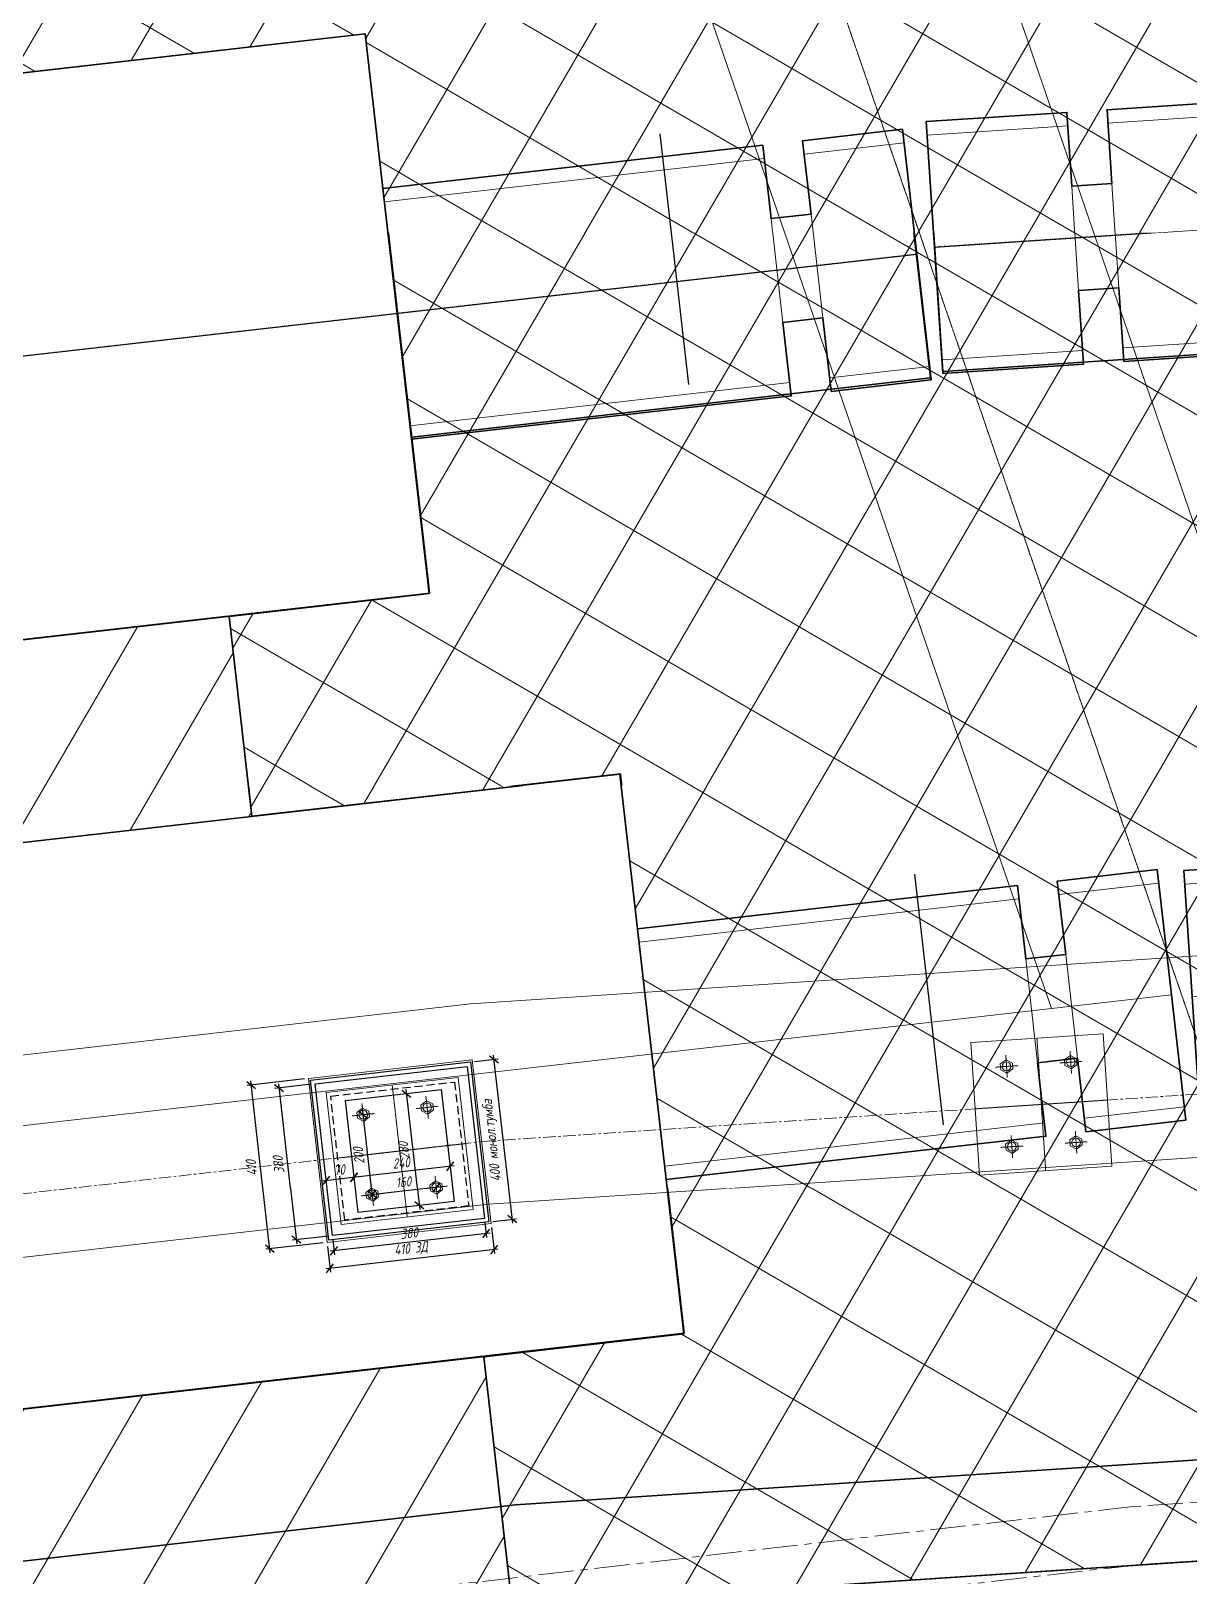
# Model space of a CAD drawing. Header units: millimetres. Extents: x 265754 to 14267433, y -6145605 to 2433772.
# Drawn here: x 7905860 to 7908738, y -584034 to -580193 of the extents above; entities that cross this region are included whole.
import ezdxf
from ezdxf import colors
from ezdxf.entities.mleader import LeaderData, LeaderLine
from ezdxf.math import Vec2, Vec3

# ---------------------------------------------------------------- set-up
doc = ezdxf.new("R2010")
doc.units = ezdxf.units.MM
for name, pattern in [('осевая', [2, 1.25, -0.25, 0.25, -0.25]), ('осеваяX2', [4, 2.5, -0.5, 0.5, -0.5]), ('Штриховая', [3, 2, -1])]:
    doc.linetypes.add(name, pattern=pattern)
for name, color, linetype, lineweight in [('Выноски', 3, 'Continuous', 15), ('ИС_Med', 7, 'Continuous', 35), ('ИС_Невид', 4, 'Штриховая', 18), ('ИС_Ось', 3, 'осевая', 18), ('ИС_РЗМ', 3, 'Continuous', 18), ('ИС_Тон', 3, 'Continuous', 18), ('ИС_Штр', 3, 'Continuous', 9), ('МДП_Ось', 1, 'осеваяX2', 30)]:
    doc.layers.add(name, color=color, linetype=linetype, lineweight=lineweight)
doc.layers.add('ИС_Вспомогательная', color=2, linetype='Continuous', lineweight=18, plot=False)
doc.styles.add('0', font='isocpeur.ttf', dxfattribs={"width": 0.8, "oblique": 15})
doc.styles.add('ISOCPEUR', font='isocpeur.ttf', dxfattribs={"width": 0.8, "oblique": 15, "height": 2.5})
doc.dimstyles.new('М10', dxfattribs={"dimscale": 10, "dimtxt": 2.5, "dimasz": 2, "dimexe": 1, "dimexo": 1, "dimgap": 1, "dimtad": 1, "dimdec": 0, "dimtxsty": '0', "dimblk1": 'OBLIQUE', "dimblk2": 'OBLIQUE', "dimsah": 1, "dimcen": 2.5, "dimdle": 1, "dimclrd": 256, "dimclre": 256, "dimclrt": 256, "dimaunit": 1, "dimadec": 0, "dimazin": 0, "dimtfac": 0.75, "dimtdec": 0, "dimtmove": 1, "dimatfit": 2, "dimldrblk": 'OBLIQUE', "dimfxl": 1, "dimtolj": 1, "dimtzin": 0, "dimlwd": -1, "dimlwe": -1, "dimarcsym": 0})
doc.dimstyles.new('М200', dxfattribs={"dimscale": 200, "dimtxt": 2.5, "dimasz": 2, "dimexe": 1, "dimexo": 1, "dimgap": 0.8, "dimtad": 1, "dimdec": 0, "dimzin": 0, "dimdsep": 46, "dimtxsty": '0', "dimblk": 'OBLIQUE', "dimcen": 0.09, "dimdle": 1, "dimclrd": 256, "dimclre": 256, "dimclrt": 256, "dimadec": 4, "dimazin": 0, "dimtfac": 1, "dimtdec": 0, "dimtmove": 1, "dimatfit": 2, "dimfxl": 1, "dimtolj": 1, "dimtzin": 0, "dimlwd": -1, "dimarcsym": 0})

# ---------------------------------------------------------------- blocks, each defined once
blk = doc.blocks.new('_None')
blk = doc.blocks.new('болт БО')
at = {"layer": 'ИС_Тон', "linetype": 'осевая'}
for p, q in [((-27.8, 0.1), (27.8, -0.1)), ((-0.1, -27.8), (0.1, 27.8))]:
    blk.add_line(p, q, dxfattribs=at)
at = {"layer": 'ИС_Тон'}
blk.add_lwpolyline([(15, -7.3), (15, 7.2), (0.1, 16.6), (-15, 7.3), (-15, -7.2), (-0.1, -16.6)], close=True, dxfattribs=at)
blk.add_circle((0, 0), 11, dxfattribs=at)
blk = doc.blocks.new('_OBLIQUE')
at = {"color": 0, "linetype": 'ByBlock', "lineweight": -2}
blk.add_line((0.5, 0.5), (-0.5, -0.5), dxfattribs=at)
blk = doc.blocks.new('*D1481')
at = {"layer": 'Defpoints', "transparency": 16777216}
blk.add_line((134.6, -114.5), (-45.4, -114.5), dxfattribs=at)
at = {"layer": 'Defpoints', "color": 0, "transparency": 16777216}
for p in [(-35.4, -114.5), (-35.4, -114.5), (124.6, -114.5)]:
    blk.add_point(p, dxfattribs=at)
at = {"layer": 'Defpoints', "transparency": 16777216, "xscale": 20, "yscale": 20, "zscale": 20}
for p, rotation in [((-35.4, -114.5), 179.9999999666495), ((124.6, -114.5), 359.9999999666495)]:
    blk.add_blockref('_OBLIQUE', p, dxfattribs=dict(at, rotation=rotation))
at = {"layer": 'Defpoints', "transparency": 16777216, "insert": (44.6, -92), "char_height": 25, "attachment_point": 5, "rotation": 360, "style": '0'}
blk.add_mtext('\\A1;160', dxfattribs=at)
blk = doc.blocks.new('*D1482')
at = {"layer": 'Defpoints', "transparency": 16777216}
blk.add_line((-35.4, -124.5), (-35.4, 95.5), dxfattribs=at)
at = {"layer": 'Defpoints', "color": 0, "transparency": 16777216}
for p in [(-35.4, 85.5), (-35.4, 85.5), (-35.4, -114.5)]:
    blk.add_point(p, dxfattribs=at)
at = {"layer": 'Defpoints', "transparency": 16777216, "xscale": 20, "yscale": 20, "zscale": 20}
for p, rotation in [((-35.4, 85.5), 90), ((-35.4, -114.5), 270)]:
    blk.add_blockref('_OBLIQUE', p, dxfattribs=dict(at, rotation=rotation))
at = {"layer": 'Defpoints', "transparency": 16777216, "insert": (-57.9, -14.5), "char_height": 25, "attachment_point": 5, "rotation": 90, "style": '0'}
blk.add_mtext('\\A1;200', dxfattribs=at)
blk = doc.blocks.new('*D1484')
at = {"layer": 'Defpoints', "transparency": 16777216}
blk.add_line((174.6, -66.7), (-85.4, -66.7), dxfattribs=at)
at = {"layer": 'Defpoints', "color": 0, "transparency": 16777216}
for p in [(-75.4, -66.7), (-75.4, -66.7), (164.6, -66.7)]:
    blk.add_point(p, dxfattribs=at)
at = {"layer": 'Defpoints', "transparency": 16777216, "xscale": 20, "yscale": 20, "zscale": 20}
for p, rotation in [((-75.4, -66.7), 179.9999999666495), ((164.6, -66.7), 359.9999999666495)]:
    blk.add_blockref('_OBLIQUE', p, dxfattribs=dict(at, rotation=rotation))
at = {"layer": 'Defpoints', "transparency": 16777216, "insert": (44.6, -44.2), "char_height": 25, "attachment_point": 5, "rotation": 360, "style": '0'}
blk.add_mtext('\\A1;240', dxfattribs=at)
blk = doc.blocks.new('*D1485')
at = {"layer": 'Defpoints', "transparency": 16777216}
blk.add_line((77.4, 135.5), (77.4, -164.5), dxfattribs=at)
at = {"layer": 'Defpoints', "color": 0, "transparency": 16777216}
for p in [(77.4, 125.5), (77.4, -154.5), (77.4, -154.5)]:
    blk.add_point(p, dxfattribs=at)
at = {"layer": 'Defpoints', "transparency": 16777216, "xscale": 20, "yscale": 20, "zscale": 20}
for p, rotation in [((77.4, 125.5), 90), ((77.4, -154.5), 270)]:
    blk.add_blockref('_OBLIQUE', p, dxfattribs=dict(at, rotation=rotation))
at = {"layer": 'Defpoints', "transparency": 16777216, "insert": (54.9, -14.5), "char_height": 25, "attachment_point": 5, "rotation": 90, "style": '0'}
blk.add_mtext('\\A1;280', dxfattribs=at)
blk = doc.blocks.new('*D1486')
at = {"layer": 'Defpoints', "transparency": 16777216}
blk.add_line((-65.4, -66.7), (-155.4, -66.7), dxfattribs=at)
at = {"layer": 'Defpoints', "color": 0, "transparency": 16777216}
for p in [(-145.4, -66.7), (-145.4, -66.7), (-75.4, -66.7)]:
    blk.add_point(p, dxfattribs=at)
at = {"layer": 'Defpoints', "transparency": 16777216, "xscale": 20, "yscale": 20, "zscale": 20}
for p, rotation in [((-145.4, -66.7), 179.9999999666495), ((-75.4, -66.7), 359.9999999666495)]:
    blk.add_blockref('_OBLIQUE', p, dxfattribs=dict(at, rotation=rotation))
at = {"layer": 'Defpoints', "transparency": 16777216, "insert": (-110.4, -44.2), "char_height": 25, "attachment_point": 5, "rotation": 360, "style": '0'}
blk.add_mtext('\\A1;70', dxfattribs=at)
blk = doc.blocks.new('*D1489')
at = {"layer": 'Defpoints', "transparency": 16777216}
for p, q in [((-160.4, -229.5), (-160.4, -294.4)), ((249.6, -229.5), (249.6, -294.4)), ((259.6, -284.4), (-170.4, -284.4))]:
    blk.add_line(p, q, dxfattribs=at)
at = {"layer": 'Defpoints', "color": 0, "transparency": 16777216}
for p in [(-160.4, -219.5), (249.6, -219.5), (-160.4, -284.4)]:
    blk.add_point(p, dxfattribs=at)
at = {"layer": 'Defpoints', "transparency": 16777216, "xscale": 20, "yscale": 20, "zscale": 20}
for p, rotation in [((-160.4, -284.4), 179.9999999666495), ((249.6, -284.4), 359.9999999666495)]:
    blk.add_blockref('_OBLIQUE', p, dxfattribs=dict(at, rotation=rotation))
at = {"layer": 'Defpoints', "transparency": 16777216, "insert": (44.6, -260), "char_height": 25, "attachment_point": 5, "rotation": 360, "style": '0'}
blk.add_mtext('\\A1;410 ЗД', dxfattribs=at)
blk = doc.blocks.new('*D1490')
at = {"layer": 'Defpoints', "transparency": 16777216}
for p, q in [((-145.4, -214.5), (-145.4, -252.5)), ((234.6, -214.5), (234.6, -252.5)), ((244.6, -242.5), (-155.4, -242.5))]:
    blk.add_line(p, q, dxfattribs=at)
at = {"layer": 'Defpoints', "color": 0, "transparency": 16777216}
for p in [(-145.4, -204.5), (234.6, -204.5), (-145.4, -242.5)]:
    blk.add_point(p, dxfattribs=at)
at = {"layer": 'Defpoints', "transparency": 16777216, "xscale": 20, "yscale": 20, "zscale": 20}
for p, rotation in [((-145.4, -242.5), 179.9999999666495), ((234.6, -242.5), 359.9999999666495)]:
    blk.add_blockref('_OBLIQUE', p, dxfattribs=dict(at, rotation=rotation))
at = {"layer": 'Defpoints', "transparency": 16777216, "insert": (44.6, -220), "char_height": 25, "attachment_point": 5, "rotation": 360, "style": '0'}
blk.add_mtext('\\A1;380', dxfattribs=at)
blk = doc.blocks.new('*D1492')
at = {"layer": 'Defpoints', "transparency": 16777216}
for p, q in [((-155.4, 175.5), (-245.9, 175.5)), ((-235.9, 185.5), (-235.9, -214.5)), ((-155.4, -204.5), (-245.9, -204.5))]:
    blk.add_line(p, q, dxfattribs=at)
at = {"layer": 'Defpoints', "color": 0, "transparency": 16777216}
for p in [(-145.4, 175.5), (-235.9, -204.5), (-145.4, -204.5)]:
    blk.add_point(p, dxfattribs=at)
at = {"layer": 'Defpoints', "transparency": 16777216, "xscale": 20, "yscale": 20, "zscale": 20}
for p, rotation in [((-235.9, 175.5), 90), ((-235.9, -204.5), 270)]:
    blk.add_blockref('_OBLIQUE', p, dxfattribs=dict(at, rotation=rotation))
at = {"layer": 'Defpoints', "transparency": 16777216, "insert": (-258.4, -14.5), "char_height": 25, "attachment_point": 5, "rotation": 90, "style": '0'}
blk.add_mtext('\\A1;380', dxfattribs=at)
blk = doc.blocks.new('*D1493')
at = {"layer": 'Defpoints', "transparency": 16777216}
for p, q in [((-303.6, -229.5), (-303.6, 200.5)), ((-170.4, 190.5), (-313.6, 190.5)), ((-170.4, -219.5), (-313.6, -219.5))]:
    blk.add_line(p, q, dxfattribs=at)
at = {"layer": 'Defpoints', "color": 0, "transparency": 16777216}
for p in [(-303.6, 190.5), (-160.4, 190.5), (-160.4, -219.5)]:
    blk.add_point(p, dxfattribs=at)
at = {"layer": 'Defpoints', "transparency": 16777216, "xscale": 20, "yscale": 20, "zscale": 20}
for p, rotation in [((-303.6, 190.5), 90), ((-303.6, -219.5), 270)]:
    blk.add_blockref('_OBLIQUE', p, dxfattribs=dict(at, rotation=rotation))
at = {"layer": 'Defpoints', "transparency": 16777216, "insert": (-326.1, -14.5), "char_height": 25, "attachment_point": 5, "rotation": 90, "style": '0'}
blk.add_mtext('\\A1;410', dxfattribs=at)
blk = doc.blocks.new('*D1483')
at = {"layer": 'Defpoints', "transparency": 16777216}
for p, q in [((303.4, -224.5), (303.4, 195.5)), ((254.6, 185.5), (313.4, 185.5)), ((254.6, -214.5), (313.4, -214.5))]:
    blk.add_line(p, q, dxfattribs=at)
at = {"layer": 'Defpoints', "color": 0, "transparency": 16777216}
for p in [(244.6, 185.5), (303.4, 185.5), (244.6, -214.5)]:
    blk.add_point(p, dxfattribs=at)
at = {"layer": 'Defpoints', "transparency": 16777216, "xscale": 20, "yscale": 20, "zscale": 20}
for p, rotation in [((303.4, 185.5), 90), ((303.4, -214.5), 270)]:
    blk.add_blockref('_OBLIQUE', p, dxfattribs=dict(at, rotation=rotation))
at = {"layer": 'Defpoints', "transparency": 16777216, "insert": (277.2, -14.5), "char_height": 25, "attachment_point": 5, "rotation": 90, "style": '0'}
blk.add_mtext('\\A1;400 монол.тумба', dxfattribs=at)
blk = doc.blocks.new('*D1664')
at = {"layer": 'Defpoints', "color": 0, "transparency": 16777216}
for p in [(35765.7, -1941.5), (32087.5, -2184.7), (35887.6, -3786)]:
    blk.add_point(p, dxfattribs=at)
at = {"layer": 'ИС_РЗМ', "transparency": 16777216}
for p, q in [((35778.9, -2141.1), (35900.8, -3985.5)), ((32100.7, -2384.3), (32222.7, -4228.8)), ((32009.9, -4042.4), (36087.2, -3772.8))]:
    blk.add_line(p, q, dxfattribs=at)
at = {"layer": 'ИС_РЗМ', "transparency": 16777216, "xscale": 400, "yscale": 400, "zscale": 400}
for p, rotation in [((35887.6, -3786), 3.783194263190623), ((32209.5, -4029.2), 183.7831942631906)]:
    blk.add_blockref('_OBLIQUE', p, dxfattribs=dict(at, rotation=rotation))
at = {"layer": 'ИС_РЗМ', "transparency": 16777216, "insert": (34023.8, -3533.4), "char_height": 500, "attachment_point": 5, "rotation": 3.7832, "style": '0'}
blk.add_mtext('\\A1;3685', dxfattribs=at)
blk = doc.blocks.new('Б24')
for points in [[(11.9976, 0.3106), (11.7476, 0.3106), (11.7476, 0.1271), (11.6476, 0.1271), (11.6476, 0.3106), (10.6976, 0.3106)], [(11.9976, -0.3165), (11.9976, 0.3106)], [(11.9976, -0.3165), (11.7476, -0.3165), (11.7476, -0.1329), (11.6476, -0.1329), (11.6476, -0.3165), (10.6976, -0.3164)]]:
    blk.add_lwpolyline(points)
at = {"layer": 'Defpoints'}
blk.add_lwpolyline([(11.8181, -2.1598), (11.8181, -1.5327)], dxfattribs=at)
at = {"layer": 'ИС_Med'}
blk.add_lwpolyline([(-10.6024, -0.7026), (10.6976, -0.7026), (10.6976, 0.6974), (-10.6024, 0.6974)], close=True, dxfattribs=at)
at = {"layer": 'ИС_Невид', "ltscale": 4}
for points in [[(11.6476, -0.1329), (11.6476, 0.1271)], [(11.7476, -0.1329), (11.7476, 0.1271)]]:
    blk.add_lwpolyline(points, dxfattribs=at)
at = {"layer": 'ИС_Ось', "linetype": 'осевая', "ltscale": 25}
blk.add_lwpolyline([(-12.0024, -0.0026), (11.9976, -0.0026)], dxfattribs=at)
at = {"layer": 'ИС_Тон'}
for points in [[(11.6476, 0.2771), (10.6976, 0.2771)], [(11.9976, 0.2771), (11.7476, 0.2771)], [(11.6476, -0.2829), (10.6976, -0.2829)], [(11.9976, -0.2829), (11.7476, -0.2829)]]:
    blk.add_lwpolyline(points, dxfattribs=at)
blk = doc.blocks.new('Б33')
for points in [[(-16.4881, 0.3264), (-16.1381, 0.3264), (-16.1381, 0.1428), (-16.0381, 0.1428), (-16.0381, 0.3264), (-15.0881, 0.3264)], [(-16.4881, -0.3007), (-16.4881, 0.3264)], [(-16.4881, -0.3007), (-16.1381, -0.3007), (-16.1381, -0.1172), (-16.0381, -0.1172), (-16.0381, -0.3007), (-15.0881, -0.3007)]]:
    blk.add_lwpolyline(points)
at = {"layer": 'ИС_Невид', "ltscale": 4}
for points in [[(-16.1381, -0.1172), (-16.1381, 0.1428)], [(-16.0381, -0.1172), (-16.0381, 0.1428)]]:
    blk.add_lwpolyline(points, dxfattribs=at)
at = {"layer": 'ИС_Ось', "linetype": 'осевая', "ltscale": 25}
blk.add_lwpolyline([(-16.4881, 0.0129), (16.5119, 0.0129)], dxfattribs=at)
at = {"layer": 'ИС_Тон'}
for points in [[(-16.4881, 0.2928), (-16.1381, 0.2928)], [(-16.0381, 0.2928), (-15.0881, 0.2928)], [(-16.4881, -0.2672), (-16.1381, -0.2672)], [(-16.0381, -0.2672), (-15.0881, -0.2672)]]:
    blk.add_lwpolyline(points, dxfattribs=at)
blk = doc.blocks.new('*U1658')
at = {"layer": 'Defpoints'}
for points in [[(244.6, -214.5), (-155.4, -214.5), (-155.4, 185.5), (244.6, 185.5)], [(164.6, -154.5), (-75.4, -154.5), (-75.4, 125.5), (164.6, 125.5)]]:
    blk.add_lwpolyline(points, close=True, dxfattribs=at)
at = {"layer": 'Defpoints', "color": 1, "ltscale": 250}
blk.add_lwpolyline([(234.6, -204.5), (-145.4, -204.5), (-145.4, 175.5), (234.6, 175.5)], close=True, dxfattribs=at)
at = {"layer": 'Defpoints', "color": 1, "linetype": 'Штриховая', "ltscale": 10}
blk.add_lwpolyline([(199.6, -169.5), (-110.4, -169.5), (-110.4, 140.5), (199.6, 140.5)], close=True, dxfattribs=at)
at = {"layer": 'ИС_Тон'}
for points in [[(249.6, -219.5), (-160.4, -219.5), (-160.4, 190.5), (249.6, 190.5)], [(209.6, -179.5), (-120.4, -179.5), (-120.4, 150.5), (209.6, 150.5)]]:
    blk.add_lwpolyline(points, close=True, dxfattribs=at)
at = {"layer": 'ИС_Тон', "linetype": 'осевая'}
for points in [[(44.6, -179.5), (44.6, 150.5)], [(209.6, -14.5), (-120.4, -14.5)]]:
    blk.add_lwpolyline(points, dxfattribs=at)
at = {"layer": 'ИС_Тон', "rotation": 179.9999999659908}
for p in [(-35.4, 85.5), (124.6, 85.5), (-35.4, -114.5), (124.6, -114.5)]:
    blk.add_blockref('болт БО', p, dxfattribs=at)
at = {"layer": 'Defpoints'}
for base, p1, p2, angle, picture, middle in [((-303.6, 190.5), (-160.4, -219.5), (-160.4, 190.5), 270, '*D1493', (-326.1, -14.5)), ((-235.9, -204.5), (-145.4, 175.5), (-145.4, -204.5), 270, '*D1492', (-258.4, -14.5)), ((77.4, -154.5), (77.4, 125.5), (77.4, -154.5), 270, '*D1485', (54.9, -14.5)), ((-35.4, 85.5), (-35.4, -114.5), (-35.4, 85.5), 270, '*D1482', (-57.9, -14.5)), ((-145.4, -66.7), (-75.4, -66.7), (-145.4, -66.7), 180, '*D1486', (-110.4, -44.2)), ((-75.4, -66.7), (164.6, -66.7), (-75.4, -66.7), 180, '*D1484', (44.6, -44.2)), ((-35.4, -114.5), (124.6, -114.5), (-35.4, -114.5), 180, '*D1481', (44.6, -92)), ((-145.4, -242.5), (234.6, -204.5), (-145.4, -204.5), 180, '*D1490', (44.6, -220))]:
    dim = blk.add_linear_dim(base=base, p1=p1, p2=p2, angle=angle, dimstyle='М10', dxfattribs=at)
    dim.commit()
    dim.dimension.update_dxf_attribs({"geometry": picture, "text_midpoint": middle})
for base, p1, p2, angle, text, picture, middle in [((303.4, 185.5), (244.6, -214.5), (244.6, 185.5), 270, '<> монол.тумба', '*D1483', (277.2, -14.5)), ((-160.4, -284.4), (249.6, -219.5), (-160.4, -219.5), 180, '<> ЗД', '*D1489', (44.6, -260))]:
    dim = blk.add_linear_dim(base=base, p1=p1, p2=p2, angle=angle, text=text, dimstyle='М10', dxfattribs=at)
    dim.commit()
    dim.dimension.update_dxf_attribs({"geometry": picture, "text_midpoint": middle})
blk = doc.blocks.new('*U1651')
at = {"layer": 'ИС_Med', "color": 0, "linetype": 'ByBlock', "lineweight": -2, "transparency": 16777216}
blk.add_blockref('*U1658', (20000, 0), dxfattribs=at)
blk = doc.blocks.new('План Узловая')
for p, q in [((31882.6253, 334.5126), (31724.0185, 1725.4992)), ((31838.4419, 722.0017), (31768.2018, 1338.0101)), ((27418.4069, -174.5184), (31882.6253, 334.5126)), ((32515.4758, -1505.6385), (32356.869, -114.6519)), ((32471.2925, -1118.1494), (32401.0523, -502.141))]:
    blk.add_line(p, q)
at = {"layer": 'ИС_Med'}
for p, q in [((31724.0185, 1725.4992), (27418.4069, 1234.5534)), ((34511.8776, 1596.1624), (33116.6767, 1503.9043)), ((33116.6767, 1503.9043), (33157.5851, 885.2554)), ((31768.2018, 1338.0101), (33056.6947, 1484.9301)), ((33056.6947, 1484.9301), (33126.9348, 868.9217)), ((33157.5851, 885.2554), (34552.786, 977.5135)), ((33126.9348, 868.9217), (31838.4419, 722.0017)), ((32356.869, -114.6519), (27418.4069, -677.7583)), ((35152.1767, -265.647), (33756.9758, -357.9051)), ((32401.0523, -502.141), (33689.5452, -355.221)), ((33689.5452, -355.221), (33759.7854, -971.2294)), ((33756.9758, -357.9051), (33797.8842, -976.554)), ((33759.7854, -971.2294), (32471.2925, -1118.1494)), ((27418.4069, -2086.83), (32515.4758, -1505.6385))]:
    blk.add_line(p, q, dxfattribs=at)
at = {"layer": 'ИС_Ось', "ltscale": 0.08}
for p, q in [((33137.1309, 1194.5799), (43294.1798, 1866.218)), ((27418.4069, 530.0175), (33091.8148, 1176.9259)), ((27418.4069, -1382.2942), (33724.6653, -663.2252))]:
    blk.add_line(p, q, dxfattribs=at)
at = {"layer": 'ИС_Ось', "ltscale": 0.08, "flags": 128}
blk.add_lwpolyline([(29494.3579, 11712.0274), (35909.1045, -6940.2488)], dxfattribs=at)
at = {"layer": 'Выноски'}
ml = blk.add_multileader_mtext('Standard', dxfattribs=at)
ml.set_content('Ось путепровода\\PОсь проезжей части', color=256, style='ISOCPEUR')
ml.set_leader_properties(color=256)
ml.set_arrow_properties(name='NONE')
ml.build(insert=Vec2(0, 0))
ml.multileader.update_dxf_attribs({"text_left_attachment_type": 6, "text_right_attachment_type": 6, "dogleg_length": 2, "arrow_head_size": 500, "scale": 200})
ctx = ml.context
ctx.base_point, ctx.scale, ctx.char_height, ctx.arrow_head_size, ctx.landing_gap_size, ctx.plane_origin = Vec3(13839.9262, 3519.031), 200, 500, 500, 125, Vec3(7982.3428, 9376.9003)
ctx.left_attachment, ctx.right_attachment, ctx.text_align_type = 6, 6, 1
notes = []
notes.append((ctx, [(0, (1, 1, 0), (13739.9262, 3519.031), (1, 0), 100, [(0, [(12905.3499, 1676.732)], 0, [])])]))
ctx.mtext.insert, ctx.mtext.width, ctx.mtext.alignment, ctx.mtext.flow_direction = Vec3(16541.9135, 4169.031), 6401.92537, 2, 5
ctx.mtext.has_bg_fill, ctx.mtext.bg_color, ctx.mtext.bg_scale_factor, ctx.mtext.bg_transparency, ctx.mtext.use_window_bg_color = 1, -1023410167, 1.5, 0, 1
ml = blk.add_multileader_mtext('Standard', dxfattribs=at)
ml.set_content('Металлическое барьерное ограждение', color=256, style='ISOCPEUR')
ml.set_leader_properties(color=256)
ml.set_arrow_properties(name='NONE')
ml.build(insert=Vec2(0, 0))
ml.multileader.update_dxf_attribs({"text_left_attachment_type": 6, "text_right_attachment_type": 6, "dogleg_length": 2, "arrow_head_size": 500, "scale": 200})
ctx = ml.context
ctx.base_point, ctx.scale, ctx.char_height, ctx.arrow_head_size, ctx.landing_gap_size, ctx.plane_origin = Vec3(11405.321, -1045.0002), 200, 500, 500, 125, Vec3(11962.0989, 7253.385)
ctx.left_attachment, ctx.right_attachment, ctx.text_align_type = 6, 6, 1
notes.append((ctx, [(1, (1, 1, 0), (18409.2956, -1045.0002), (-1, 0), 100, [(0, [(19055.4495, -2159.7436)], 0, [])])]))
ctx.mtext.insert, ctx.mtext.width, ctx.mtext.alignment, ctx.mtext.flow_direction = Vec3(14857.3083, -395.0002), 7049.420805, 2, 5
ctx.mtext.has_bg_fill, ctx.mtext.bg_color, ctx.mtext.bg_scale_factor, ctx.mtext.bg_transparency, ctx.mtext.use_window_bg_color = 1, -1023410167, 1.5, 0, 1
for ctx, leaders in notes:
    for number, flags, end, landing, length, lines in leaders:
        leader = LeaderData()
        leader.index, (leader.has_last_leader_line, leader.has_dogleg_vector, leader.attachment_direction) = number, flags
        leader.last_leader_point, leader.dogleg_vector, leader.dogleg_length = Vec3(end), Vec3(landing), length
        for number, points, colour, breaks in lines:
            line = LeaderLine()
            line.index, line.vertices, line.color, line.breaks = number, Vec3.list(points), colors.encode_raw_color(colour), breaks
            leader.lines.append(line)
        ctx.leaders.append(leader)
at = {"layer": 'ИС_Штр'}
h = blk.add_hatch(dxfattribs=at)
h.set_pattern_fill('ANSI31', color=256, scale=75, angle=14.8105238)
h.set_pattern_definition([(59.8105, (-2612.1, 1807.04), (-205.8274, 119.7438), [])])
h.paths.add_polyline_path([(31383.84, 276.4022), (11618.9215, -1977.2859), (11688.9576, -2472.5399), (31440.4853, -220.3788)])
h = blk.add_hatch(dxfattribs=at)
h.set_pattern_fill('ANSI31', color=256, scale=75, angle=14.8105238)
h.set_pattern_definition([(59.8105, (-2382.7, -204.92), (-205.8274, 119.7438), [])])
h.paths.add_polyline_path([(32016.6905, -1563.7489), (11847.5644, -3863.5266), (11918.0102, -4484.5439), (20939.039, -3457.7438), (21604.0974, -3984.5673), (22199.2509, -3915.5303), (22725.4703, -3252.227), (32087.4971, -2184.7251)])
at = {"layer": 'ИС_Med'}
for p, q in [((31383.84, 276.4022), (31440.4853, -220.3788)), ((32016.6905, -1563.7489), (32087.4971, -2184.7251))]:
    blk.add_line(p, q, dxfattribs=at)
for points in [[(10149.6766, -4434.5576), (32095.8433, -1932.1535), (65313.536, 264.3772), (98056.2247, 623.8936), (100215.1737, 528.4554)], [(100302.5643, 274.3481), (98052.0736, 373.8329), (65323.1633, 14.4678), (32087.4971, -2184.7251), (10232.9464, -4676.6828)]]:
    blk.add_lwpolyline(points, dxfattribs=at)
at = {"layer": 'ИС_Ось', "color": 2, "ltscale": 70}
for points in [[(172669.4865, -5094.448), (148220.3896, -2510.5881), (129234.6711, -859.4734), (98054.5721, 518.8691), (65324.9881, 159.4966), (33630.768, -1936.2939), (8903.0241, -4780.2696)], [(172654.2473, -5238.645), (148206.4875, -2654.9264), (129225.1836, -1004.1956), (98052.1645, 373.8339), (65330.572, 14.5492), (33643.8431, -2080.746), (8919.5916, -4924.3201)]]:
    blk.add_lwpolyline(points, dxfattribs=at)
at = {"layer": 'ИС_Тон'}
blk.add_lwpolyline([(33577.6598, -1090.5474), (33248.3789, -1112.3212), (33226.6051, -783.0404), (33555.886, -761.2666)], close=True, dxfattribs=at)
at = {"layer": 'ИС_Тон', "linetype": 'осевая'}
for points in [[(33413.0193, -1101.4343), (33391.2455, -772.1535)], [(33566.7729, -925.907), (33237.492, -947.6808)]]:
    blk.add_lwpolyline(points, dxfattribs=at)
at = {"layer": 'ИС_Med', "xscale": 1000, "yscale": 1000, "zscale": 1000, "rotation": 6.50503669156677}
blk.add_blockref('Б24', (21805.1395, -2020.9547), dxfattribs=at)
at = {"layer": 'ИС_Med', "rotation": 6.506628258865411}
blk.add_blockref('*U1651', (11890.643, -3309.6633), dxfattribs=at)
at = {"layer": 'ИС_Тон', "rotation": 183.7831940861636}
for p in [(33475.36, -831.7333), (33315.7086, -842.2903), (33328.9049, -1041.8545), (33488.5562, -1031.2975)]:
    blk.add_blockref('болт БО', p, dxfattribs=at)
at = {"layer": 'ИС_РЗМ'}
dim = blk.add_aligned_dim(p1=(32087.4971, -2184.7251), p2=(35765.6701, -1941.5047), distance=-1848.4934, dimstyle='М200', override={"dimrnd": 5}, dxfattribs=at)
dim.commit()
dim.dimension.update_dxf_attribs({"geometry": '*D1664', "text_midpoint": (34023.8065, -3533.3974)})
at = {"layer": 'Выноски', "ltscale": 0.3}
ml = blk.add_multileader_mtext('Standard', dxfattribs=at)
ml.set_content('Начало путепровода \\PПК 1+40,18', color=256, style='ISOCPEUR')
ml.set_leader_properties(color=256)
ml.set_arrow_properties(name='NONE')
ml.build(insert=Vec2(0, 0))
ml.multileader.update_dxf_attribs({"text_left_attachment_type": 6, "text_right_attachment_type": 6, "dogleg_length": 2, "arrow_head_size": 300, "scale": 200})
ctx = ml.context
ctx.base_point, ctx.scale, ctx.char_height, ctx.arrow_head_size, ctx.landing_gap_size, ctx.plane_origin = Vec3(1024.7939, 2213.2733), 200, 500, 300, 125, Vec3(-1995.0707, 7387.2387)
ctx.left_attachment, ctx.right_attachment = 6, 6
notes = []
notes.append((ctx, [(1, (1, 1, 0), (6668.7685, 2213.2733), (-1, 0), 100, [(0, [(7895.488, 1091.4461)], 0, [])])]))
ctx.mtext.insert, ctx.mtext.width, ctx.mtext.flow_direction = Vec3(1149.7939, 2813.2733), 5487.643685, 5
ctx.mtext.has_bg_fill, ctx.mtext.bg_color, ctx.mtext.bg_scale_factor, ctx.mtext.bg_transparency, ctx.mtext.use_window_bg_color = 1, -1023410167, 1.5, 0, 1
for ctx, leaders in notes:
    for number, flags, end, landing, length, lines in leaders:
        leader = LeaderData()
        leader.index, (leader.has_last_leader_line, leader.has_dogleg_vector, leader.attachment_direction) = number, flags
        leader.last_leader_point, leader.dogleg_vector, leader.dogleg_length = Vec3(end), Vec3(landing), length
        for number, points, colour, breaks in lines:
            line = LeaderLine()
            line.index, line.vertices, line.color, line.breaks = number, Vec3.list(points), colors.encode_raw_color(colour), breaks
            leader.lines.append(line)
        ctx.leaders.append(leader)
at = {"layer": 'ИС_Штр'}
h = blk.add_hatch(dxfattribs=at)
h.set_pattern_fill('ANSI37', color=256, scale=75, angle=14.8105238)
h.set_pattern_definition([(59.8105, (30598.15, 11084.65), (-205.8274, 119.744), []), (149.8105, (30598.15, 11084.65), (-119.744, -205.8274), [])])
h.paths.add_polyline_path([(31046.234, 10889.9482), (30906.3509, 11296.7192), (29771.413, 10906.4293), (29941.5398, 10411.7485), (29914.8661, 10815.129), (30264.1034, 10838.2224), (30276.213, 10655.0912), (30375.9951, 10661.6893), (30363.8855, 10844.8206)])
h.paths.add_polyline_path([(30211.0293, 9628.1489), (30016.6236, 10193.426), (29956.2405, 10189.4331), (29941.5398, 10411.7485), (29771.413, 10906.4293), (28749.5822, 10555.0355), (28824.8602, 9969.3789), (28990.1243, 9488.8012)])
h.paths.add_polyline_path([(29771.413, 10906.4293), (29575.0645, 11477.3554), (28404.6129, 11399.8878), (28627.2464, 9447.3843), (28990.1243, 9488.8012), (28636.7984, 10516.2507)])
h.paths.add_polyline_path([(30906.3509, 11296.7192), (31046.234, 10889.9482), (31311.8147, 10907.5126), (31286.3075, 11293.2523), (31785.2179, 11326.2429), (31765.6651, 11622.3426), (29575.0645, 11477.3554), (29771.413, 10906.4293)])
h.paths.add_polyline_path([(31432.2188, 9767.529), (31387.7294, 9896.9014), (31378.6812, 9896.3031), (31376.4782, 9929.6191), (31257.5376, 10275.4907), (30405.2598, 10219.1247), (30393.1502, 10402.2559), (30293.3681, 10395.6578), (30305.4778, 10212.5266), (30016.6236, 10193.426), (30211.0293, 9628.1489)], flags=16)
h.paths.add_polyline_path([(32398.1844, 9877.7793), (32392.5264, 9963.3439), (31387.7294, 9896.9014), (31432.2188, 9767.529)])
h.paths.add_polyline_path([(31353.189, 10281.8167), (31257.5376, 10275.4907), (31376.4782, 9929.6191)], flags=17)
h.paths.add_polyline_path([(31332.4944, 10594.7777), (31151.847, 10582.8323), (31246.2385, 10308.3479), (31350.9766, 10315.2748)], flags=17)
h.paths.add_polyline_path([(31246.2385, 10308.3479), (31151.847, 10582.8323), (30384.5645, 10532.0955), (30393.1502, 10402.2559), (30403.0474, 10252.5828)], flags=17)
h.paths.add_polyline_path([(30293.3681, 10395.6578), (30284.7825, 10525.4974), (29935.5452, 10502.404), (29941.5398, 10411.7485), (30005.3236, 10226.2832), (30303.2653, 10245.9847)], flags=17)
h.paths.add_polyline_path([(30266.3158, 10804.7643), (29917.0785, 10781.6709), (29935.5452, 10502.404), (30284.7825, 10525.4974), (30276.213, 10655.0912)], flags=17)
h.paths.add_polyline_path([(31151.847, 10582.8323), (31057.5331, 10857.0911), (30366.0979, 10811.3625), (30375.9951, 10661.6893), (30384.5645, 10532.0955)], flags=17)
h.paths.add_polyline_path([(31314.0271, 10874.0545), (31057.5331, 10857.0911), (31151.847, 10582.8323), (31332.4944, 10594.7777)])
h.paths.add_polyline_path([(33847.5039, 3846.0146), (34346.4143, 3879.0053), (34313.4237, 4377.9157), (33299.5785, 4310.8748), (33207.2048, 5707.8241), (33706.1152, 5740.8147), (33673.1246, 6239.7251), (32659.2794, 6172.6843), (32566.9057, 7569.6335), (33065.8161, 7602.6241), (33032.8255, 8101.5345), (32018.9803, 8034.4937), (31926.6066, 9431.4429), (32425.517, 9464.4335), (32378.6059, 9875.8455), (28627.1661, 9448.0889), (28675.3082, 9025.8811), (29190.6121, 9084.6385), (29349.2189, 7693.6518), (28852.4379, 7637.0065), (28909.0832, 7140.2256), (29823.4626, 7244.4874), (29982.0694, 5853.5007), (29485.2884, 5796.8554), (29541.9337, 5300.0745), (30456.3131, 5404.3363), (30614.9199, 4013.3496), (30118.139, 3956.7043), (30174.7842, 3459.9234), (31089.1637, 3564.1852), (31247.7704, 2173.1985), (30750.9895, 2116.5533), (30807.6348, 1619.7723), (31722.0142, 1724.0341), (31880.621, 333.0474), (31383.84, 276.4022), (31440.4853, -220.3788), (32354.8647, -116.117), (32513.4715, -1507.1036), (32016.6905, -1563.7489), (32087.4971, -2184.7251), (35765.5731, -1940.0374), (35719.3862, -1241.5628), (35220.4758, -1274.5534), (35128.102, 122.3958), (35627.0125, 155.3864), (35594.0219, 654.2969), (34580.1767, 587.256), (34487.803, 1984.2052), (34986.7134, 2017.1958), (34953.7228, 2516.1063), (33939.8776, 2449.0654)])
at = {"layer": 'ИС_Med'}
blk.add_lwpolyline([(34346.4143, 3879.0053), (33847.5039, 3846.0146), (33939.8776, 2449.0654), (34953.7228, 2516.1063), (34986.7134, 2017.1958), (34487.803, 1984.2052), (34580.1767, 587.256), (35594.0219, 654.2969), (35627.0125, 155.3864), (35128.102, 122.3958), (35220.4758, -1274.5534), (35719.3862, -1241.5628), (35765.6701, -1941.5047), (32087.4971, -2184.7251), (32016.6905, -1563.7489), (32513.4715, -1507.1036), (32354.8647, -116.117), (31440.4853, -220.3788), (31383.84, 276.4022), (31880.621, 333.0474), (31722.0142, 1724.0341), (30807.6348, 1619.7723)], dxfattribs=at)
at = {"layer": 'ИС_Вспомогательная'}
for points in [[(34176.468, -642.06), (30974.9726, 8666.9871)], [(30263.4774, 8502.4357), (33427.73, -698.3198)]]:
    blk.add_lwpolyline(points, dxfattribs=at)
at = {"layer": 'ИС_Ось', "color": 1, "ltscale": 25}
blk.add_lwpolyline([(28145.7408, 15633.4262), (35759.3284, -6504.7423)], dxfattribs=at)
at = {"layer": 'ИС_Ось', "ltscale": 0.08, "flags": 128}
blk.add_lwpolyline([(29494.3579, 11712.0274), (35909.1045, -6940.2488)], dxfattribs=at)
at = {"layer": 'ИС_Ось', "color": 6, "ltscale": 25}
blk.add_lwpolyline([(9847.5738, -3556.1276), (32014.4976, -1028.5517), (65278.6079, 1171.0483), (98071.2847, 1531.1136), (131535.0598, 51.8193), (150671.496, -1612.4028), (174876.2563, -4163.6375), (175105.0605, -4186.0496)], dxfattribs=at)
at = {"layer": 'ИС_Тон', "color": 6}
for points in [[(9733.3276, -3223.9319), (31983.7352, -686.8368), (65265.3991, 1513.924), (98076.98, 1874.1968), (131557.5025, 394.1622), (150704.3343, -1270.964), (174910.9526, -3822.3945)], [(9899.8672, -3708.1822), (32028.5784, -1184.9635), (65284.6539, 1014.1053), (98068.6779, 1374.0755), (131524.7872, -104.8799), (150656.4651, -1768.6882), (174860.3749, -4319.8332), (175089.7551, -4342.3018)]]:
    blk.add_lwpolyline(points, dxfattribs=at)
at = {"layer": 'ИС_Med', "xscale": 1000, "yscale": 1000, "zscale": 1000}
for name, p, rotation in [('Б33', (49590.0886, 2268.342), 3.783194263196299), ('Б24', (20539.4385, 1659.3475), 6.50503669156677), ('Б33', (50230.3877, 406.5325), 3.783194263196299), ('Б24', (21172.289, -180.8036), 6.50503669156677)]:
    blk.add_blockref(name, p, dxfattribs=dict(at, rotation=rotation))

msp = doc.modelspace()

# ---------------------------------------------------------------- linework, layer by layer
at = {"layer": 'МДП_Ось', "ltscale": 2, "flags": 128}
for points in [[(7744118.9506, -600901.0188), (7877092.9997, -581616.4054, -0.06236865), (8026169.574, -578717.1937), (8060956.8378, -582387.9327, -0.000683594), (8065307.2611, -582850.9976, -0.002050784), (8069655.0762, -583337.8455, -0.003417982), (8073997.2848, -583872.2149, -0.004785193), (8078330.11, -584477.744, -0.006152421), (8082648.6107, -585177.8943, -0.007519673), (8086946.3011, -585995.8419, -0.008886953), (8091214.7802, -586954.3276, -0.010254266), (8095443.3752, -588075.4542, -0.160143092), (8147070.4006, -623222.8795, -0.010254266), (8149663.6902, -626746.0584, -0.008886953), (8152120.2841, -630365.9694, -0.007519673), (8154456.8335, -634064.5797, -0.006152421), (8156691.4161, -637825.7363, -0.004785193), (8158843.2167, -641634.9086, -0.003417982), (8160932.252, -645478.8984, -0.002050784), (8162979.1297, -649345.526, -0.000683594), (8165004.8364, -653223.2991), (8177974.5558, -678106.2326, 0.000683594), (8180000.2625, -681984.0058, 0.002050784), (8182047.1402, -685850.6333, 0.003417982), (8184136.1755, -689694.6231, 0.004785193), (8186287.9761, -693503.7954, 0.006152421), (8188522.5587, -697264.952, 0.007519673), (8190859.1081, -700963.5623, 0.008886953), (8193315.7019, -704583.4733, 0.010254266), (8195908.9916, -708106.6522, 0.213872358), (8267938.75, -746889.3202, 0.010254266), (8272307.631, -747114.7524, 0.008886953), (8276682.0152, -747172.8151, 0.007519673), (8281056.0151, -747087.3365, 0.006152421), (8285426.0973, -746882.3007, 0.004785193), (8289790.6927, -746581.723, 0.003417982), (8294149.8021, -746209.5796, 0.002050784), (8298504.6023, -745789.7795, 0.000683594), (8302857.0525, -745346.1694), (8316226.7102, -743971.1946)], [(7745001.6227, -606987.347), (7877975.6718, -587702.7336, -0.06236865), (8025524.2112, -584833.2388), (8060311.475, -588503.9778, -0.000683594), (8064647.9638, -588965.5562, -0.002050784), (8068945.6431, -589446.7901, -0.003417982), (8073204.3999, -589970.8896, -0.004785193), (8077420.645, -590560.1262, -0.006152421), (8081589.7525, -591236.0557, -0.007519673), (8085705.7312, -592019.4194, -0.008886953), (8089760.9198, -592930.0108, -0.010254266), (8093745.7099, -593986.4975, -0.160143092), (8142194.9795, -626971.5818, -0.010254266), (8144637.0418, -630289.4051, -0.008886953), (8146970.8827, -633728.4337, -0.007519673), (8149208.6399, -637270.6621, -0.006152421), (8151365.9199, -640901.7062, -0.004785193), (8153459.8237, -644608.388, -0.003417982), (8155508.7103, -648378.5011, -0.002050784), (8157531.985, -652200.5416, -0.000683594), (8159549.9053, -656063.4096), (8172520.9197, -680948.8287, 0.000683594), (8174553.1177, -684839.0214, 0.002050784), (8176623.5985, -688750.236, 0.003417982), (8178752.7824, -692668.1025, 0.004785193), (8180962.48, -696579.7653, 0.006152421), (8183274.3651, -700471.0344, 0.007519673), (8185709.7068, -704326.0266, 0.008886953), (8188289.0535, -708126.82, 0.010254266), (8191031.8625, -711853.1322, 0.213872358), (8267493.159, -753023.1566, 0.010254266), (8272116.7288, -753261.7888, 0.008886953), (8276709.6955, -753322.7528, 0.007519673), (8281268.6335, -753233.6601, 0.006152421), (8285789.8933, -753021.5313, 0.004785193), (8290271.9235, -752712.8662, 0.003417982), (8294714.8096, -752333.5707, 0.002050784), (8299119.8261, -751908.9298, 0.000683594), (8303489.006, -751463.6146), (8316855.8758, -750088.9271)]]:
    msp.add_lwpolyline(points, format="xyb", dxfattribs=at)

# ---------------------------------------------------------------- next in the draw order: block references
at = {"layer": 'ИС_Ось', "color": 4, "ltscale": 0.05}
msp.add_blockref('План Узловая', (7874968.7881, -581924.4701), dxfattribs=at)

doc.saveas('drawing.dxf')
